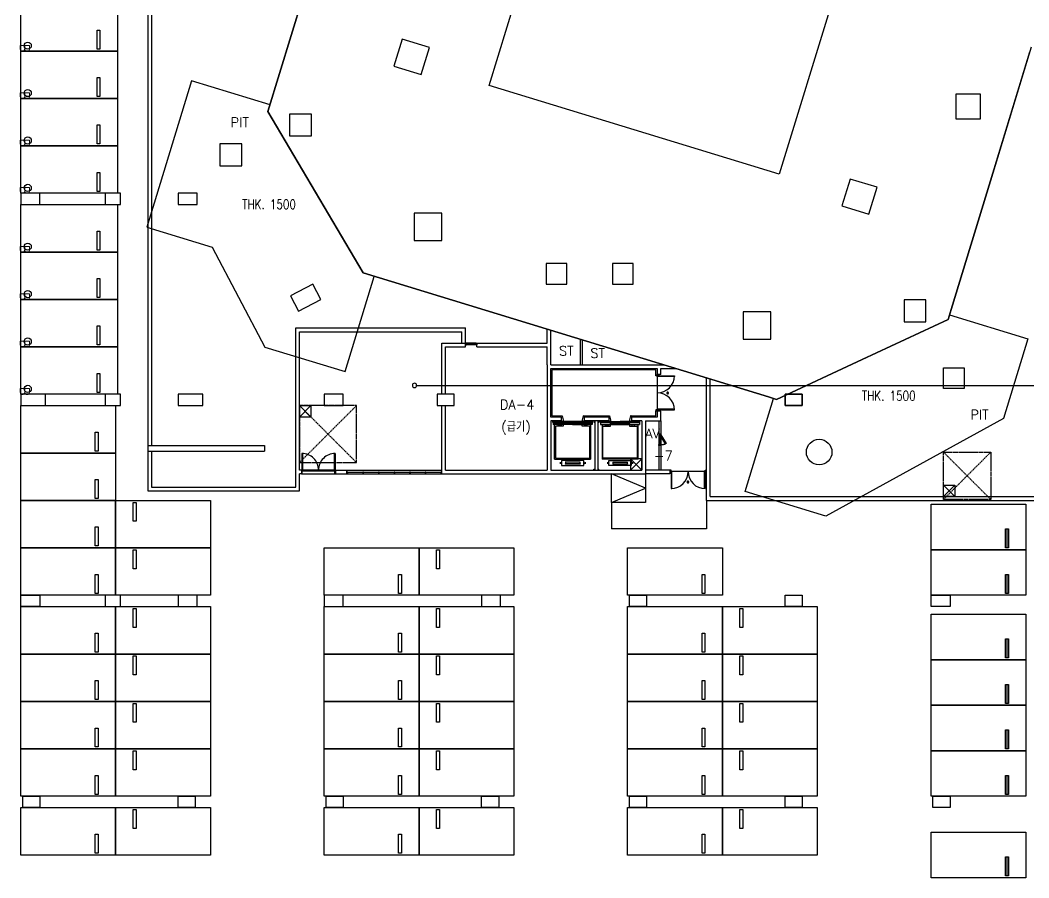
# Model space of a CAD drawing. Header units: millimetres. Extents: x -7575 to 416376, y 91125 to 341855.
# Drawn here: x 307527 to 360716, y 177425 to 222651 of the extents above; entities that cross this region are included whole.
import ezdxf
from ezdxf.enums import TextEntityAlignment as Align

# ---------------------------------------------------------------- set-up
doc = ezdxf.new("R2010")
doc.units = ezdxf.units.MM
doc.header["$LTSCALE"] = 600
doc.header["$MEASUREMENT"] = 0
doc.linetypes.add('HIDDEN', pattern=[2, 1, -1])
doc.linetypes.add('HIDDEN2', pattern=[0.188, 0.125, -0.063])
doc.layers.add('e-plan', color=9, linetype='CONTINUOUS')
doc.layers.add('e-room-box', color=7, linetype='CONTINUOUS')
doc.styles.add('GHS', font='romans.shx', dxfattribs={"width": 0.8, "bigfont": 'ghs.shx'})
doc.styles.add('kiahn', font='romans.shx', dxfattribs={"bigfont": 'cadhs.shx'})

msp = doc.modelspace()

# ---------------------------------------------------------------- linework, layer by layer
at = {"layer": 'e-plan'}
for p, q in [((332255.9, 219204.4), (337650.1, 236848.2)), ((352951, 232170.3), (347556.8, 214526.4)), ((320594.1, 217828.5), (324828.8, 231679.5)), ((324827.3, 231674.7), (320594.1, 217828.5)), ((314260, 228874.9), (314260, 200224.9)), ((314460, 228874.9), (314460, 200224.9)), ((307560.1, 221024.9), (307560.1, 223524.9)), ((312660.1, 223524.9), (312660.1, 221024.9)), ((311585.1, 221124.9), (311585.1, 222124.9)), ((311585.1, 222124.9), (311735.1, 222124.9)), ((311735.1, 222124.9), (311735.1, 221124.9)), ((307560.1, 218524.9), (307560.1, 221024.9)), ((307560.1, 221024.9), (312660.1, 221024.9)), ((312660.1, 221024.9), (307560.1, 221024.9)), ((311735.1, 221124.9), (311585.1, 221124.9)), ((312660.1, 221024.9), (312660.1, 218524.9)), ((360844.2, 221219.3), (358692.1, 214180)), ((358692.1, 214180), (360769.2, 220974.1)), ((311585.1, 218624.9), (311585.1, 219624.9)), ((311585.1, 219624.9), (311735.1, 219624.9)), ((311735.1, 219624.9), (311735.1, 218624.9)), ((316560.3, 219452), (314202.7, 211740.7)), ((320703.1, 218185.4), (316560.3, 219452)), ((347556.8, 214526.4), (332255.9, 219204.4)), ((311735.1, 218624.9), (311585.1, 218624.9)), ((307560.1, 216024.9), (307560.1, 218524.9)), ((307560.1, 218524.9), (312660.1, 218524.9)), ((312660.1, 218524.9), (307560.1, 218524.9)), ((312660.1, 218524.9), (312660.1, 216024.9)), ((320594.1, 217828.5), (325610.8, 209320.4)), ((325610.8, 209320.4), (320594.1, 217828.5)), ((311585.1, 216124.9), (311585.1, 217124.9)), ((311585.1, 217124.9), (311735.1, 217124.9)), ((311735.1, 217124.9), (311735.1, 216124.9)), ((307560.1, 213524.9), (307560.1, 216024.9)), ((307560.1, 216024.9), (312660.1, 216024.9)), ((312660.1, 216024.9), (307560.1, 216024.9)), ((311735.1, 216124.9), (311585.1, 216124.9)), ((312660.1, 216024.9), (312660.1, 213524.9)), ((311585.1, 213624.9), (311585.1, 214624.9)), ((311585.1, 214624.9), (311735.1, 214624.9)), ((311735.1, 214624.9), (311735.1, 213624.9)), ((356614.9, 207385.9), (358692.1, 214180)), ((358692.1, 214180), (356614.9, 207385.9)), ((312660.1, 213524.9), (307560.1, 213524.9)), ((311735.1, 213624.9), (311585.1, 213624.9)), ((307560.1, 210424.9), (307560.1, 212924.9)), ((307560.1, 212924.9), (312660.1, 212924.9)), ((312660.1, 212924.9), (312660.1, 210424.9)), ((314202.7, 211740.7), (317657.6, 210684.4)), ((311585.1, 210524.9), (311585.1, 211524.9)), ((311585.1, 211524.9), (311735.1, 211524.9)), ((311735.1, 211524.9), (311735.1, 210524.9)), ((317657.6, 210684.4), (320421.7, 205412.3)), ((312660.1, 210424.9), (307560.1, 210424.9)), ((307560.1, 207924.9), (307560.1, 210424.9)), ((307560.1, 210424.9), (312660.1, 210424.9)), ((311735.1, 210524.9), (311585.1, 210524.9)), ((312660.1, 210424.9), (312660.1, 207924.9)), ((324658.2, 204117.1), (326194.4, 209141.9)), ((325610.8, 209320.4), (336756.1, 205912.9)), ((336756.1, 205912.9), (325610.8, 209320.4)), ((311585.1, 208024.9), (311585.1, 209024.9)), ((311585.1, 209024.9), (311735.1, 209024.9)), ((311735.1, 209024.9), (311735.1, 208024.9)), ((322954.6, 208737.6, 0), (321780.3, 208113.2, 0)), ((323386.5, 207925.3, 0), (322954.6, 208737.6, 0)), ((311735.1, 208024.9), (311585.1, 208024.9)), ((321780.3, 208113.2, 0), (322212.2, 207300.9, 0)), ((312660.1, 207924.9), (307560.1, 207924.9)), ((307560.1, 205424.9), (307560.1, 207924.9)), ((307560.1, 207924.9), (312660.1, 207924.9)), ((312660.1, 207924.9), (312660.1, 205424.9)), ((322212.2, 207300.9, 0), (323386.5, 207925.3, 0)), ((356455.5, 206864.6), (356614.9, 207385.9)), ((356614.9, 207385.9), (356455.5, 206864.6)), ((356531.3, 207112.6, 0), (360662.2, 205849.7, 0)), ((311585.1, 205524.9), (311585.1, 206524.9)), ((311585.1, 206524.9), (311735.1, 206524.9)), ((311735.1, 206524.9), (311735.1, 205524.9)), ((322060, 206424.9), (331010, 206424.9)), ((322060, 198024.9), (322060, 206424.9)), ((331010, 205624.9), (331010, 206424.9)), ((351935, 204759.5), (356455.5, 206864.6)), ((356455.5, 206864.6), (351935, 204759.5)), ((322260, 206224.9), (330810, 206224.9)), ((322260, 198924.9), (322260, 206224.9)), ((330810, 205624.9), (330810, 206224.9)), ((335310, 205624.9), (335310, 206355)), ((335510, 204474.9), (335510, 206293.9)), ((336756.1, 205912.9), (346979.8, 202787.2)), ((346979.8, 202787.2), (336756.1, 205912.9)), ((360662.2, 205849.7, 0), (359377.3, 201647.1, 0)), ((312660.1, 205424.9), (307560.1, 205424.9)), ((307560.1, 202924.9), (307560.1, 205424.9)), ((307560.1, 205424.9), (312660.1, 205424.9)), ((311735.1, 205524.9), (311585.1, 205524.9)), ((312660.1, 205424.9), (312660.1, 202924.9)), ((320421.7, 205412.3), (324658.2, 204117.1)), ((329760, 202924.9), (329760, 205624.9)), ((329760, 205624.9), (331010, 205624.9)), ((329960, 202924.9), (329960, 205424.9)), ((329960, 205424.9), (331010, 205424.9)), ((331010, 205424.9), (331010, 205624.9)), ((331010, 205624.9), (331010, 205524.9)), ((331045, 205624.9), (331010, 205624.9)), ((331010, 205524.9), (331045, 205524.9)), ((331575, 205624.9), (331045, 205624.9)), ((331045, 205574.9), (331045, 205624.9)), ((331060, 205574.9), (331045, 205574.9)), ((331045, 205524.9), (331060, 205524.9)), ((331560, 205574.9), (331060, 205574.9)), ((331060, 205524.9), (331060, 205574.9)), ((331560, 205524.9), (331060, 205524.9)), ((331560, 205524.9), (331560, 205574.9)), ((331560, 205574.9), (331575, 205574.9)), ((331575, 205524.9), (331560, 205524.9)), ((331575, 205574.9), (331575, 205624.9)), ((331575, 205624.9), (331610, 205624.9)), ((331610, 205524.9), (331575, 205524.9)), ((331610, 205624.9), (335310, 205624.9)), ((331610, 205424.9), (331610, 205624.9)), ((331610, 205624.9), (331610, 205524.9)), ((331610, 205424.9), (335310, 205424.9)), ((335310, 204474.9), (335310, 205424.9)), ((337060, 205820), (337060, 204474.9)), ((337160, 205789.4), (337160, 204474.9)), ((335310, 204474.9), (335310, 198924.9)), ((335510, 204474.9), (341459.6, 204474.9)), ((335510, 201724.9), (335510, 204274.9)), ((335510, 204274.9), (341110.1, 204274.9)), ((341110.1, 204274.9), (341110.1, 203959.9)), ((341310.1, 204274.9), (342113.8, 204274.9)), ((341310.1, 203959.9), (341310.1, 204274.9)), ((347414.5, 202654.3), (351935, 204759.5)), ((351935, 204759.5), (347414.5, 202654.3)), ((311585.1, 203024.9), (311585.1, 204024.9)), ((311585.1, 204024.9), (311735.1, 204024.9)), ((311735.1, 204024.9), (311735.1, 203024.9)), ((341050.1, 204214.8), (335570, 204214.8)), ((335570, 204214.8), (335570, 201784.9)), ((341050.1, 203949.8), (341050.1, 204214.8)), ((341050.1, 203899.8), (341050.1, 203949.8)), ((341050.1, 203949.8), (341200.1, 203949.8)), ((341200.1, 203899.8), (341050.1, 203899.8)), ((341310.1, 203959.9), (341110.1, 203959.9)), ((341125.1, 203899.8), (341125.1, 202099.8)), ((341125.1, 203899.8), (342025.1, 203899.8)), ((341125.1, 203859.8), (341125.1, 203899.8)), ((342025.1, 203859.8), (341125.1, 203859.8)), ((341200.1, 203949.8), (341200.1, 203899.8)), ((342025.1, 203899.8), (342025.1, 203859.8)), ((343710.1, 197324.9), (343710.1, 203786.8)), ((343910.1, 197524.9), (343910.1, 203725.7)), ((312660.1, 202924.9), (307560.1, 202924.9)), ((311735.1, 203024.9), (311585.1, 203024.9)), ((345757.9, 197800.1, 0), (347256.8, 202702.5, 0)), ((346979.8, 202787.2), (347414.5, 202654.3)), ((347414.5, 202654.3), (346979.8, 202787.2)), ((307560.1, 199824.9), (307560.1, 202324.9)), ((307560.1, 202324.9), (312560.1, 202324.9)), ((312560.1, 202324.9), (312560.1, 199824.9)), ((322260, 202324.9), (322860, 201724.9)), ((322260, 201724.9), (322860, 202324.9)), ((322260, 201724.9), (322260, 202324.9)), ((322260, 202324.9), (322860, 202324.9)), ((322860, 202324.9), (322860, 201724.9)), ((329760, 198724.9), (329760, 202324.9)), ((329960, 198924.9), (329960, 202324.9)), ((342025.1, 202139.8), (341125.1, 202139.8)), ((341125.1, 202139.8), (341125.1, 202099.8)), ((342025.1, 202099.8), (342025.1, 202139.8)), ((322860, 201724.9), (322260, 201724.9)), ((336060, 201724.9), (335510, 201724.9)), ((335570, 201784.9), (336060.1, 201784.9)), ((336060, 201784.9), (336060, 201759.9)), ((336060, 201759.9), (336080, 201759.9)), ((336060, 201724.9), (336060, 201524.9)), ((336080, 201759.9), (336080, 201784.9)), ((336080, 201784.9), (336110, 201784.9)), ((336110, 201784.9), (336160, 201574.9)), ((337210, 201784.9), (337160, 201574.9)), ((337240, 201784.9), (337210, 201784.9)), ((337240, 201759.9), (337240, 201784.9)), ((337260, 201759.9), (337240, 201759.9)), ((337260, 201784.9), (337260, 201759.9)), ((337260, 201784.9), (338560, 201784.9)), ((338560, 201724.9), (337260, 201724.9)), ((337260, 201724.9), (337260, 201524.9)), ((338560, 201784.9), (338560, 201759.9)), ((338560, 201759.9), (338580, 201759.9)), ((338560, 201724.9), (338560, 201524.9)), ((338580, 201759.9), (338580, 201784.9)), ((338580, 201784.9), (338610, 201784.9)), ((338610, 201784.9), (338660, 201574.9)), ((339710, 201784.9), (339660, 201574.9)), ((339740, 201784.9), (339710, 201784.9)), ((339740, 201759.9), (339740, 201784.9)), ((339760, 201759.9), (339740, 201759.9)), ((339760, 201784.9), (339760, 201759.9)), ((339760.1, 201784.9), (341050.1, 201784.9)), ((339760.1, 201724.9), (339760.1, 201524.9)), ((341110.1, 201724.9), (339760.1, 201724.9)), ((341200.1, 202099.8), (341050.1, 202099.8)), ((341050.1, 202099.8), (341050.1, 202049.8)), ((341050.1, 201784.9), (341050.1, 202049.8)), ((341050.1, 202049.8), (341200.1, 202049.8)), ((341110.1, 202039.9), (341110.1, 201724.9)), ((341310.1, 202039.9), (341110.1, 202039.9)), ((341125.1, 202099.8), (342025.1, 202099.8)), ((341200.1, 202049.8), (341200.1, 202099.8)), ((341310.1, 202039.9), (341310.1, 202039.9)), ((341310.1, 201524.9), (341310.1, 202039.9)), ((359377.3, 201647.1, 0), (350008.1, 196500.7, 0)), ((335510, 201524.9), (335510, 198924.9)), ((336060.1, 201524.9), (335510, 201524.9)), ((337700, 201494.9), (335620, 201494.9)), ((335620, 201439.9), (335620, 201494.9)), ((335620, 201439.9), (337700, 201439.9)), ((335635, 201409.9), (337685, 201409.9)), ((335635, 201409.9), (335635, 201327.9)), ((337685, 201327.9), (335635, 201327.9)), ((335710, 199503.9), (335710, 201327.9)), ((335855, 201247.9), (335760, 201247.9)), ((335760, 201247.9), (335760, 199547.9)), ((336160, 201247.9), (335855, 201247.9)), ((335897.5, 201247.9), (335897.5, 201314.9)), ((335897.5, 201314.9), (336047.5, 201314.9)), ((336047.5, 201314.9), (336047.5, 201247.9)), ((336080, 201514.9), (336060, 201514.9)), ((336060, 201514.9), (336060, 201494.9)), ((336080, 201494.9), (336080, 201514.9)), ((336160, 201494.9), (336080, 201494.9)), ((336140, 201484.9), (336659, 201484.9)), ((336140, 201452.9), (336140, 201484.9)), ((336659, 201452.9), (336140, 201452.9)), ((336140, 201364.9), (336659, 201364.9)), ((336140, 201332.9), (336140, 201364.9)), ((336659, 201332.9), (336140, 201332.9)), ((336160, 201574.9), (336160, 201494.9)), ((336160, 201327.9), (336160, 201247.9)), ((336659, 201484.9), (336659, 201452.9)), ((336659, 201364.9), (336659, 201332.9)), ((337180, 201484.9), (336661, 201484.9)), ((336661, 201484.9), (336661, 201452.9)), ((336661, 201452.9), (337180, 201452.9)), ((337180, 201364.9), (336661, 201364.9)), ((336661, 201364.9), (336661, 201332.9)), ((336661, 201332.9), (337180, 201332.9)), ((337160, 201574.9), (337160, 201494.9)), ((337160, 201494.9), (337240, 201494.9)), ((337160, 201247.9), (337160, 201327.9)), ((337518.1, 201247.9), (337160, 201247.9)), ((337180, 201452.9), (337180, 201484.9)), ((337180, 201332.9), (337180, 201364.9)), ((337240, 201494.9), (337240, 201514.9)), ((337240, 201514.9), (337260, 201514.9)), ((337260, 201514.9), (337260, 201494.9)), ((338560.1, 201524.9), (337260.1, 201524.9)), ((337422.5, 201314.9), (337272.5, 201314.9)), ((337272.5, 201314.9), (337272.5, 201247.9)), ((337422.5, 201247.9), (337422.5, 201314.9)), ((337560, 201247.9), (337518.1, 201247.9)), ((337560, 199547.9), (337560, 201247.9)), ((337610, 201327.9), (337610, 199503.9)), ((337685, 201409.9), (337685, 201327.9)), ((337700, 201439.9), (337700, 201494.9)), ((337785, 201524.9), (337785, 201449.9)), ((337785, 201449.9), (337835, 201449.9)), ((337835, 201524.9), (337835, 198924.9)), ((337985, 201524.9), (337985, 198924.9)), ((337985, 201449.9), (338035, 201449.9)), ((338035, 201524.9), (338035, 201449.9)), ((338120, 201494.9), (340200, 201494.9)), ((338120, 201439.9), (338120, 201494.9)), ((340200, 201439.9), (338120, 201439.9)), ((340185, 201409.9), (338135, 201409.9)), ((338135, 201409.9), (338135, 201327.9)), ((338135, 201327.9), (340185, 201327.9)), ((338210, 201327.9), (338210, 199503.9)), ((338260, 199547.9), (338260, 201247.9)), ((338260, 201247.9), (338302, 201247.9)), ((338302, 201247.9), (338660, 201247.9)), ((338397.5, 201247.9), (338397.5, 201314.9)), ((338397.5, 201314.9), (338547.5, 201314.9)), ((338547.5, 201314.9), (338547.5, 201247.9)), ((338580, 201514.9), (338560, 201514.9)), ((338560, 201514.9), (338560, 201494.9)), ((338580, 201494.9), (338580, 201514.9)), ((338660, 201494.9), (338580, 201494.9)), ((338640, 201484.9), (339159, 201484.9)), ((338640, 201452.9), (338640, 201484.9)), ((339159, 201452.9), (338640, 201452.9)), ((338640, 201364.9), (339159, 201364.9)), ((338640, 201332.9), (338640, 201364.9)), ((339159, 201332.9), (338640, 201332.9)), ((338660, 201574.9), (338660, 201494.9)), ((338660, 201247.9), (338660, 201327.9)), ((339159, 201484.9), (339159, 201452.9)), ((339159, 201364.9), (339159, 201332.9)), ((339680, 201484.9), (339161, 201484.9)), ((339161, 201484.9), (339161, 201452.9)), ((339161, 201452.9), (339680, 201452.9)), ((339680, 201364.9), (339161, 201364.9)), ((339161, 201364.9), (339161, 201332.9)), ((339161, 201332.9), (339680, 201332.9)), ((339660, 201574.9), (339660, 201494.9)), ((339660, 201494.9), (339740, 201494.9)), ((339660, 201327.9), (339660, 201247.9)), ((339660, 201247.9), (339965, 201247.9)), ((339680, 201452.9), (339680, 201484.9)), ((339680, 201332.9), (339680, 201364.9)), ((339740, 201494.9), (339740, 201514.9)), ((339740, 201514.9), (339760, 201514.9)), ((339760, 201514.9), (339760, 201494.9)), ((340310, 201524.9), (339760.1, 201524.9)), ((339922.5, 201314.9), (339772.5, 201314.9)), ((339772.5, 201314.9), (339772.5, 201247.9)), ((339922.5, 201247.9), (339922.5, 201314.9)), ((339965, 201247.9), (340060, 201247.9)), ((340060, 201247.9), (340060, 199547.9)), ((340110, 199503.9), (340110, 201327.9)), ((340185, 201409.9), (340185, 201327.9)), ((340200, 201439.9), (340200, 201494.9)), ((340310, 201524.9), (340310, 198924.9)), ((340510, 201524.9), (340510, 198724.9)), ((340510, 201524.9), (341310.1, 201524.9)), ((341210, 201524.9), (341210, 200824.9)), ((341310, 201524.9), (341310, 200824.9)), ((311485.1, 199924.9), (311485.1, 200924.9)), ((311485.1, 200924.9), (311635.1, 200924.9)), ((311635.1, 200924.9), (311635.1, 199924.9)), ((341310.1, 200824.9), (341210.1, 200824.9)), ((341210.1, 200824.9), (341210.1, 200789.9)), ((341210.1, 200789.9), (341210.1, 200774.9)), ((341210.1, 200774.9), (341210.1, 200274.9)), ((341210.1, 200774.9), (341260.1, 200774.9)), ((341260.1, 200774.9), (341260.1, 200789.9)), ((341260.1, 200789.9), (341310.1, 200789.9)), ((341260.1, 200774.9), (341260.1, 200274.9)), ((341310.1, 200789.9), (341310.1, 200824.9)), ((341310.1, 200789.9), (341310.1, 200259.9)), ((314260, 200224.9), (320410, 200224.9)), ((314260, 200224.9), (314260, 199924.9)), ((320410, 200224.9), (320410, 199924.9)), ((341210, 200224.9), (341210, 198924.9)), ((341210.1, 200259.9), (341210.1, 200274.9)), ((341210.1, 200274.9), (341260.1, 200274.9)), ((341210.1, 200224.9), (341210.1, 200259.9)), ((341310.1, 200224.9), (341210.1, 200224.9)), ((341260.1, 200274.9), (341260.1, 200259.9)), ((341260.1, 200259.9), (341310.1, 200259.9)), ((341310, 200224.9), (341310, 198924.9)), ((341310.1, 200259.9), (341310.1, 200224.9)), ((307560.1, 197324.9), (307560.1, 199824.9)), ((307560.1, 199824.9), (312560.1, 199824.9)), ((312560.1, 199824.9), (307560.1, 199824.9)), ((311635.1, 199924.9), (311485.1, 199924.9)), ((312560.1, 199824.9), (312560.1, 197324.9)), ((314260, 199924.9), (314260, 197824.9)), ((314260, 199924.9), (320410, 199924.9)), ((314460, 199924.9), (314460, 198024.9)), ((322385, 199799.9), (322385, 198924.9)), ((322425, 199799.9), (322385, 199799.9)), ((322425, 198924.9), (322425, 199799.9)), ((324095, 198924.9), (324095, 199799.9)), ((324095, 199799.9), (324135, 199799.9)), ((324135, 199799.9), (324135, 198924.9)), ((335710, 199503.9), (337610, 199503.9)), ((335760, 199547.9), (337560, 199547.9)), ((340110, 199503.9), (338210, 199503.9)), ((340060, 199547.9), (338260, 199547.9)), ((340310, 198924.9), (339710, 199524.9)), ((340310, 199524.9), (339710, 198924.9)), ((340310, 199524.9), (339710, 199524.9)), ((339710, 199524.9), (339710, 198924.9)), ((340310, 198924.9), (340310, 199524.9)), ((335998, 199338.4), (335998, 199249.4)), ((336003.7, 199338.4), (335998, 199338.4)), ((336003.7, 199249.4), (335998, 199249.4)), ((336006.2, 199336), (336008.9, 199301.9)), ((336008.9, 199285.9), (336006.2, 199251.7)), ((336008.9, 199301.9), (336012.1, 199298.6)), ((336008.9, 199285.9), (336012.1, 199289.1)), ((336024.8, 199298.6), (336012.1, 199298.6)), ((336024.8, 199289.1), (336012.1, 199289.1)), ((336028, 199301.9), (336024.8, 199298.6)), ((336028, 199285.9), (336024.8, 199289.1)), ((336059, 199301.9), (336028, 199301.9)), ((336059, 199285.9), (336028, 199285.9)), ((336060, 199300.9), (336059, 199301.9)), ((336060, 199286.9), (336059, 199285.9)), ((336060, 199300.9), (336060, 199286.9)), ((337250, 199423.9), (336070, 199423.9)), ((336070, 199423.9), (336070, 199163.9)), ((336070, 199163.9), (337250, 199163.9)), ((337048, 199343.9), (336272, 199343.9)), ((336272, 199343.9), (336272, 199335.9)), ((337048, 199335.9), (336272, 199335.9)), ((337048, 199251.9), (336272, 199251.9)), ((336272, 199251.9), (336272, 199243.9)), ((337048, 199243.9), (336272, 199243.9)), ((336280, 199335.9), (336280, 199251.9)), ((337040, 199335.9), (337040, 199251.9)), ((337048, 199343.9), (337048, 199335.9)), ((337048, 199251.9), (337048, 199243.9)), ((337250, 199163.9), (337250, 199423.9)), ((337260, 199300.9), (337261, 199301.9)), ((337260, 199300.9), (337260, 199286.9)), ((337260, 199286.9), (337261, 199285.9)), ((337261, 199301.9), (337292, 199301.9)), ((337261, 199285.9), (337292, 199285.9)), ((337292, 199301.9), (337295.3, 199298.6)), ((337292, 199285.9), (337295.3, 199289.1)), ((337295.3, 199298.6), (337308, 199298.6)), ((337295.3, 199289.1), (337308, 199289.1)), ((337311.2, 199301.9), (337308, 199298.6)), ((337311.2, 199285.9), (337308, 199289.1)), ((337313.9, 199336), (337311.2, 199301.9)), ((337311.2, 199285.9), (337313.9, 199251.7)), ((337316.4, 199338.4), (337322, 199338.4)), ((337316.4, 199249.4), (337322, 199249.4)), ((337322, 199338.4), (337322, 199249.4)), ((337785, 198924.9), (337785, 198980.1)), ((337785, 198980.1), (337835, 198980.1)), ((337985, 198980.1), (338035, 198980.1)), ((338035, 198924.9), (338035, 198980.1)), ((338498, 199338.4), (338498, 199249.4)), ((338503.7, 199338.4), (338498, 199338.4)), ((338503.7, 199249.4), (338498, 199249.4)), ((338506.2, 199336), (338508.9, 199301.9)), ((338508.9, 199285.9), (338506.2, 199251.7)), ((338508.9, 199301.9), (338512.1, 199298.6)), ((338508.9, 199285.9), (338512.1, 199289.1)), ((338524.8, 199298.6), (338512.1, 199298.6)), ((338524.8, 199289.1), (338512.1, 199289.1)), ((338528, 199301.9), (338524.8, 199298.6)), ((338528, 199285.9), (338524.8, 199289.1)), ((338559, 199301.9), (338528, 199301.9)), ((338559, 199285.9), (338528, 199285.9)), ((338560, 199300.9), (338559, 199301.9)), ((338560, 199286.9), (338559, 199285.9)), ((338560, 199300.9), (338560, 199286.9)), ((338570, 199423.9), (339750, 199423.9)), ((338570, 199163.9), (338570, 199423.9)), ((339750, 199163.9), (338570, 199163.9)), ((338772, 199343.9), (339548, 199343.9)), ((338772, 199343.9), (338772, 199335.9)), ((338772, 199335.9), (339548, 199335.9)), ((338772, 199251.9), (339548, 199251.9)), ((338772, 199251.9), (338772, 199243.9)), ((338772, 199243.9), (339548, 199243.9)), ((338780, 199335.9), (338780, 199251.9)), ((339540, 199335.9), (339540, 199251.9)), ((339548, 199343.9), (339548, 199335.9)), ((339548, 199251.9), (339548, 199243.9)), ((339750, 199423.9), (339750, 199163.9)), ((339760, 199300.9), (339761, 199301.9)), ((339760, 199300.9), (339760, 199286.9)), ((339760, 199286.9), (339761, 199285.9)), ((339761, 199301.9), (339792, 199301.9)), ((339761, 199285.9), (339792, 199285.9)), ((339792, 199301.9), (339795.3, 199298.6)), ((339792, 199285.9), (339795.3, 199289.1)), ((339795.3, 199298.6), (339808, 199298.6)), ((339795.3, 199289.1), (339808, 199289.1)), ((339811.2, 199301.9), (339808, 199298.6)), ((339811.2, 199285.9), (339808, 199289.1)), ((339813.9, 199336), (339811.2, 199301.9)), ((339811.2, 199285.9), (339813.9, 199251.7)), ((339816.4, 199338.4), (339822, 199338.4)), ((339816.4, 199249.4), (339822, 199249.4)), ((339822, 199338.4), (339822, 199249.4)), ((311485.1, 197424.9), (311485.1, 198424.9)), ((311485.1, 198424.9), (311635.1, 198424.9)), ((311635.1, 198424.9), (311635.1, 197424.9)), ((322360, 198924.9), (322260, 198924.9)), ((322260, 197824.9), (322260, 198724.9)), ((322360, 198724.9), (322260, 198724.9)), ((322360, 198924.9), (322360, 198724.9)), ((322385, 198924.9), (322360, 198924.9)), ((322360, 198924.9), (322360, 198724.9)), ((322360, 198724.9), (324160, 198724.9)), ((322360, 198724.9), (322385, 198724.9)), ((324135, 198924.9), (322385, 198924.9)), ((322385, 198924.9), (322425, 198924.9)), ((322385, 198884.9), (322385, 198924.9)), ((322405, 198884.9), (322385, 198884.9)), ((322385, 198724.9), (322385, 198764.9)), ((322385, 198764.9), (322405, 198764.9)), ((322405, 198884.9), (324115, 198884.9)), ((322405, 198764.9), (322405, 198884.9)), ((324135, 198924.9), (324095, 198924.9)), ((324115, 198764.9), (324115, 198884.9)), ((324115, 198884.9), (324135, 198884.9)), ((324135, 198764.9), (324115, 198764.9)), ((324135, 198884.9), (324135, 198924.9)), ((324135, 198924.9), (324160, 198924.9)), ((324135, 198724.9), (324135, 198764.9)), ((324160, 198724.9), (324135, 198724.9)), ((324160, 198924.9), (324160, 198724.9)), ((324160, 198924.9), (324760, 198924.9)), ((324160, 198924.9), (324160, 198724.9)), ((324160, 198724.9), (324760, 198724.9)), ((324760, 198724.9), (324760, 198924.9)), ((324760, 198924.9), (329760, 198924.8)), ((324810, 198824.8), (324770, 198824.8)), ((324770, 198824.8), (324770, 198724.8)), ((324770, 198724.8), (324810, 198724.8)), ((324790, 198824.8), (329730, 198824.8)), ((324790, 198724.8), (329730, 198724.8)), ((324810, 198724.8), (324810, 198824.8)), ((325633.4, 198824.8), (325593.4, 198824.8)), ((325593.4, 198824.8), (325593.4, 198724.8)), ((325593.4, 198724.8), (325633.4, 198724.8)), ((325633.4, 198724.8), (325633.4, 198824.8)), ((326456.7, 198824.8), (326416.7, 198824.8)), ((326416.7, 198824.8), (326416.7, 198724.8)), ((326416.7, 198724.8), (326456.7, 198724.8)), ((326456.7, 198724.8), (326456.7, 198824.8)), ((327280, 198824.8), (327240, 198824.8)), ((327240, 198824.8), (327240, 198724.8)), ((327240, 198724.8), (327280, 198724.8)), ((327280, 198724.8), (327280, 198824.8)), ((328103.4, 198824.8), (328063.4, 198824.8)), ((328063.4, 198824.8), (328063.4, 198724.8)), ((328063.4, 198724.8), (328103.4, 198724.8)), ((328103.4, 198724.8), (328103.4, 198824.8)), ((328926.7, 198824.8), (328886.7, 198824.8)), ((328886.7, 198824.8), (328886.7, 198724.8)), ((328886.7, 198724.8), (328926.7, 198724.8)), ((328926.7, 198724.8), (328926.7, 198824.8)), ((329750, 198824.8), (329710, 198824.8)), ((329710, 198824.8), (329710, 198724.8)), ((329710, 198724.8), (329750, 198724.8)), ((329750, 198724.8), (329750, 198824.8)), ((329760, 198724.9), (335310.1, 198724.9)), ((329960, 198924.9), (335310, 198924.9)), ((335310, 198724.9), (340510, 198724.9)), ((335510, 198924.9), (340310, 198924.9)), ((340510, 197974.9), (338710, 198724.9)), ((338710, 198724.9), (340510, 198724.9)), ((338710, 197224.9), (338710, 198724.9)), ((339710, 198924.9), (340310, 198924.9)), ((341790.1, 198924.9), (340510, 198924.9)), ((340510, 198724.9), (340510, 197224.9)), ((341790.1, 198724.9), (340510.1, 198724.9)), ((341790.1, 198924.9), (341790.1, 198724.9)), ((341850.1, 198924.9), (341800.1, 198924.9)), ((341800.1, 198924.9), (341800.1, 198774.9)), ((341800.1, 198774.9), (341850.1, 198774.9)), ((341850.1, 198774.9), (341850.1, 198924.9)), ((343650.1, 198849.9), (341850.1, 198849.9)), ((341850.1, 198849.9), (341850.1, 197949.9)), ((341890.1, 198849.9), (341850.1, 198849.9)), ((341890.1, 197949.9), (341890.1, 198849.9)), ((343610.1, 197949.9), (343610.1, 198849.9)), ((343610.1, 198849.9), (343650.1, 198849.9)), ((343650.1, 198774.9), (343650.1, 198924.9)), ((343650.1, 198924.9), (343700.1, 198924.9)), ((343650.1, 198849.9), (343650.1, 197949.9)), ((343700.1, 198774.9), (343650.1, 198774.9)), ((343700.1, 198924.9), (343700.1, 198774.9)), ((314460, 198024.9), (322060, 198024.9)), ((338710, 197224.9), (340510, 197974.9)), ((341850.1, 197949.9), (341890.1, 197949.9)), ((343650.1, 197949.9), (343610.1, 197949.9)), ((356210, 198124.9), (356810, 197524.9)), ((356210, 197524.9), (356810, 198124.9)), ((356210, 197524.9), (356210, 198124.9)), ((356210, 198124.9), (356810, 198124.9)), ((356810, 198124.9), (356810, 197524.9)), ((311635.1, 197424.9), (311485.1, 197424.9)), ((314260, 197824.9), (322260, 197824.9)), ((343910.1, 197524.9), (363890, 197524.9)), ((350008.1, 196500.7, 0), (345757.9, 197800.1, 0)), ((356810, 197524.9), (356210, 197524.9)), ((312560.1, 197324.9), (307560.1, 197324.9)), ((307560.1, 194824.9), (307560.1, 197324.9)), ((307560.1, 197324.9), (312560.1, 197324.9)), ((312560.1, 197324.9), (312560.1, 194824.9)), ((312560.1, 194824.9), (312560.1, 197324.9)), ((312560.1, 197324.9), (317560.1, 197324.9)), ((313485.1, 197224.9), (313635.1, 197224.9)), ((313485.1, 196224.9), (313485.1, 197224.9)), ((313635.1, 197224.9), (313635.1, 196224.9)), ((317560.1, 197324.9), (317560.1, 194824.9)), ((338710, 197224.9), (338710, 195824.9)), ((340510, 197224.9), (338710, 197224.9)), ((343710.1, 197324.9), (363890, 197324.9)), ((343710.1, 197324.9), (343710.1, 195824.9)), ((355560.1, 194724.9), (355560.1, 197124.9)), ((355560.1, 197124.9), (360560.1, 197124.9)), ((360560.1, 197124.9), (360560.1, 194724.9)), ((311485.1, 194924.9), (311485.1, 195924.9)), ((311485.1, 195924.9), (311635.1, 195924.9)), ((311635.1, 195924.9), (311635.1, 194924.9)), ((313635.1, 196224.9), (313485.1, 196224.9)), ((343710.1, 195824.9), (338710, 195824.9)), ((359485.1, 194824.9), (359485.1, 195824.9)), ((359485.1, 195824.9), (359635.1, 195824.9)), ((359560.1, 195824.9), (359560.1, 194824.9)), ((359635.1, 195824.9), (359635.1, 194824.9)), ((307560.1, 192324.9), (307560.1, 194824.9)), ((307560.1, 194824.9), (312560.1, 194824.9)), ((312560.1, 194824.9), (307560.1, 194824.9)), ((311635.1, 194924.9), (311485.1, 194924.9)), ((312560.1, 194824.9), (312560.1, 192324.9)), ((317560.1, 194824.9), (312560.1, 194824.9)), ((312560.1, 192324.9), (312560.1, 194824.9)), ((312560.1, 194824.9), (317560.1, 194824.9)), ((313485.1, 194724.9), (313635.1, 194724.9)), ((313485.1, 193724.9), (313485.1, 194724.9)), ((313635.1, 194724.9), (313635.1, 193724.9)), ((317560.1, 194824.9), (317560.1, 192324.9)), ((323560.1, 192324.8), (323560.1, 194824.8)), ((323560.1, 194824.8), (328560.1, 194824.8)), ((328560.1, 194824.8), (328560.1, 192324.8)), ((328560.1, 192324.8), (328560.1, 194824.8)), ((328560.1, 194824.8), (333560.1, 194824.8)), ((329485.1, 194724.8), (329635.1, 194724.8)), ((329485.1, 193724.8), (329485.1, 194724.8)), ((329635.1, 194724.8), (329635.1, 193724.8)), ((333560.1, 194824.8), (333560.1, 192324.8)), ((339560.1, 192324.9), (339560.1, 194824.9)), ((339560.1, 194824.9), (344560.1, 194824.9)), ((344560.1, 194824.9), (344560.1, 192324.9)), ((355560.1, 192324.9), (355560.1, 194724.9)), ((355560.1, 194724.9), (360560.1, 194724.9)), ((360560.1, 194724.9), (355560.1, 194724.9)), ((359635.1, 194824.9), (359485.1, 194824.9)), ((360560.1, 194724.9), (360560.1, 192324.9)), ((313635.1, 193724.9), (313485.1, 193724.9)), ((329635.1, 193724.8), (329485.1, 193724.8)), ((311485.1, 192424.9), (311485.1, 193424.9)), ((311485.1, 193424.9), (311635.1, 193424.9)), ((311635.1, 193424.9), (311635.1, 192424.9)), ((327485.1, 192424.8), (327485.1, 193424.8)), ((327485.1, 193424.8), (327635.1, 193424.8)), ((327635.1, 193424.8), (327635.1, 192424.8)), ((343485.1, 192424.9), (343485.1, 193424.9)), ((343485.1, 193424.9), (343635.1, 193424.9)), ((343635.1, 193424.9), (343635.1, 192424.9)), ((359485.1, 192424.9), (359485.1, 193424.9)), ((359485.1, 193424.9), (359635.1, 193424.9)), ((359560.1, 193424.9), (359560.1, 192424.9)), ((359635.1, 193424.9), (359635.1, 192424.9)), ((312560.1, 192324.9), (307560.1, 192324.9)), ((311635.1, 192424.9), (311485.1, 192424.9)), ((317560.1, 192324.9), (312560.1, 192324.9)), ((328560.1, 192324.8), (323560.1, 192324.8)), ((327635.1, 192424.8), (327485.1, 192424.8)), ((333560.1, 192324.8), (328560.1, 192324.8)), ((344560.1, 192324.9), (339560.1, 192324.9)), ((343635.1, 192424.9), (343485.1, 192424.9)), ((360560.1, 192324.9), (355560.1, 192324.9)), ((359635.1, 192424.9), (359485.1, 192424.9)), ((307560.1, 189224.9), (307560.1, 191724.9)), ((307560.1, 191724.9), (312560.1, 191724.9)), ((312560.1, 191724.9), (312560.1, 189224.9)), ((312560.1, 189224.9), (312560.1, 191724.9)), ((312560.1, 191724.9), (317560.1, 191724.9)), ((313485.1, 191624.9), (313635.1, 191624.9)), ((313485.1, 190624.9), (313485.1, 191624.9)), ((313635.1, 191624.9), (313635.1, 190624.9)), ((317560.1, 191724.9), (317560.1, 189224.9)), ((323560.1, 189224.9), (323560.1, 191724.9)), ((323560.1, 191724.9), (328560.1, 191724.9)), ((328560.1, 191724.9), (328560.1, 189224.9)), ((328560.1, 189224.9), (328560.1, 191724.9)), ((328560.1, 191724.9), (333560.1, 191724.9)), ((329485.1, 191624.9), (329635.1, 191624.9)), ((329485.1, 190624.9), (329485.1, 191624.9)), ((329635.1, 191624.9), (329635.1, 190624.9)), ((333560.1, 191724.9), (333560.1, 189224.9)), ((339560.1, 189224.9), (339560.1, 191724.9)), ((339560.1, 191724.9), (344560.1, 191724.9)), ((344560.1, 191724.9), (344560.1, 189224.9)), ((344560.1, 189224.9), (344560.1, 191724.9)), ((344560.1, 191724.9), (349560.1, 191724.9)), ((345485.1, 191624.9), (345635.1, 191624.9)), ((345485.1, 190624.9), (345485.1, 191624.9)), ((345635.1, 191624.9), (345635.1, 190624.9)), ((349560.1, 191724.9), (349560.1, 189224.9)), ((355560.1, 188924.8), (355560.1, 191324.8)), ((355560.1, 191324.8), (360560.1, 191324.8)), ((360560.1, 191324.8), (360560.1, 188924.8)), ((313635.1, 190624.9), (313485.1, 190624.9)), ((329635.1, 190624.9), (329485.1, 190624.9)), ((345635.1, 190624.9), (345485.1, 190624.9)), ((311485.1, 189324.9), (311485.1, 190324.9)), ((311485.1, 190324.9), (311635.1, 190324.9)), ((311635.1, 190324.9), (311635.1, 189324.9)), ((327485.1, 189324.9), (327485.1, 190324.9)), ((327485.1, 190324.9), (327635.1, 190324.9)), ((327635.1, 190324.9), (327635.1, 189324.9)), ((343485.1, 189324.9), (343485.1, 190324.9)), ((343485.1, 190324.9), (343635.1, 190324.9)), ((343635.1, 190324.9), (343635.1, 189324.9)), ((359485.1, 189024.8), (359485.1, 190024.8)), ((359485.1, 190024.8), (359635.1, 190024.8)), ((359560.1, 190024.8), (359560.1, 189024.8)), ((359635.1, 190024.8), (359635.1, 189024.8)), ((307560.1, 186724.9), (307560.1, 189224.9)), ((307560.1, 189224.9), (312560.1, 189224.9)), ((312560.1, 189224.9), (307560.1, 189224.9)), ((311635.1, 189324.9), (311485.1, 189324.9)), ((312560.1, 189224.9), (312560.1, 186724.9)), ((317560.1, 189224.9), (312560.1, 189224.9)), ((312560.1, 186724.9), (312560.1, 189224.9)), ((312560.1, 189224.9), (317560.1, 189224.9)), ((313485.1, 189124.9), (313635.1, 189124.9)), ((313485.1, 188124.9), (313485.1, 189124.9)), ((313635.1, 189124.9), (313635.1, 188124.9)), ((317560.1, 189224.9), (317560.1, 186724.9)), ((323560.1, 186724.9), (323560.1, 189224.9)), ((323560.1, 189224.9), (328560.1, 189224.9)), ((328560.1, 189224.9), (323560.1, 189224.9)), ((327635.1, 189324.9), (327485.1, 189324.9)), ((328560.1, 189224.9), (328560.1, 186724.9)), ((333560.1, 189224.9), (328560.1, 189224.9)), ((328560.1, 186724.9), (328560.1, 189224.9)), ((328560.1, 189224.9), (333560.1, 189224.9)), ((329485.1, 189124.9), (329635.1, 189124.9)), ((329485.1, 188124.9), (329485.1, 189124.9)), ((329635.1, 189124.9), (329635.1, 188124.9)), ((333560.1, 189224.9), (333560.1, 186724.9)), ((339560.1, 186724.9), (339560.1, 189224.9)), ((339560.1, 189224.9), (344560.1, 189224.9)), ((344560.1, 189224.9), (339560.1, 189224.9)), ((343635.1, 189324.9), (343485.1, 189324.9)), ((344560.1, 189224.9), (344560.1, 186724.9)), ((349560.1, 189224.9), (344560.1, 189224.9)), ((344560.1, 186724.9), (344560.1, 189224.9)), ((344560.1, 189224.9), (349560.1, 189224.9)), ((345485.1, 189124.9), (345635.1, 189124.9)), ((345485.1, 188124.9), (345485.1, 189124.9)), ((345635.1, 189124.9), (345635.1, 188124.9)), ((349560.1, 189224.9), (349560.1, 186724.9)), ((355560.1, 186524.8), (355560.1, 188924.8)), ((355560.1, 188924.8), (360560.1, 188924.8)), ((360560.1, 188924.8), (355560.1, 188924.8)), ((359635.1, 189024.8), (359485.1, 189024.8)), ((360560.1, 188924.8), (360560.1, 186524.8)), ((311485.1, 186824.9), (311485.1, 187824.9)), ((311485.1, 187824.9), (311635.1, 187824.9)), ((311635.1, 187824.9), (311635.1, 186824.9)), ((313635.1, 188124.9), (313485.1, 188124.9)), ((327485.1, 186824.9), (327485.1, 187824.9)), ((327485.1, 187824.9), (327635.1, 187824.9)), ((327635.1, 187824.9), (327635.1, 186824.9)), ((329635.1, 188124.9), (329485.1, 188124.9)), ((343485.1, 186824.9), (343485.1, 187824.9)), ((343485.1, 187824.9), (343635.1, 187824.9)), ((343635.1, 187824.9), (343635.1, 186824.9)), ((345635.1, 188124.9), (345485.1, 188124.9)), ((359485.1, 186624.8), (359485.1, 187624.8)), ((359485.1, 187624.8), (359635.1, 187624.8)), ((359560.1, 187624.8), (359560.1, 186624.8)), ((359635.1, 187624.8), (359635.1, 186624.8)), ((307560.1, 184224.9), (307560.1, 186724.9)), ((307560.1, 186724.9), (312560.1, 186724.9)), ((312560.1, 186724.9), (307560.1, 186724.9)), ((311635.1, 186824.9), (311485.1, 186824.9)), ((312560.1, 186724.9), (312560.1, 184224.9)), ((317560.1, 186724.9), (312560.1, 186724.9)), ((312560.1, 184224.9), (312560.1, 186724.9)), ((312560.1, 186724.9), (317560.1, 186724.9)), ((317560.1, 186724.9), (317560.1, 184224.9)), ((323560.1, 184224.9), (323560.1, 186724.9)), ((323560.1, 186724.9), (328560.1, 186724.9)), ((328560.1, 186724.9), (323560.1, 186724.9)), ((327635.1, 186824.9), (327485.1, 186824.9)), ((328560.1, 186724.9), (328560.1, 184224.9)), ((333560.1, 186724.9), (328560.1, 186724.9)), ((328560.1, 184224.9), (328560.1, 186724.9)), ((328560.1, 186724.9), (333560.1, 186724.9)), ((333560.1, 186724.9), (333560.1, 184224.9)), ((339560.1, 184224.9), (339560.1, 186724.9)), ((339560.1, 186724.9), (344560.1, 186724.9)), ((344560.1, 186724.9), (339560.1, 186724.9)), ((343635.1, 186824.9), (343485.1, 186824.9)), ((344560.1, 186724.9), (344560.1, 184224.9)), ((349560.1, 186724.9), (344560.1, 186724.9)), ((344560.1, 184224.9), (344560.1, 186724.9)), ((344560.1, 186724.9), (349560.1, 186724.9)), ((349560.1, 186724.9), (349560.1, 184224.9)), ((313485.1, 186624.9), (313635.1, 186624.9)), ((313485.1, 185624.9), (313485.1, 186624.9)), ((313635.1, 186624.9), (313635.1, 185624.9)), ((329485.1, 186624.9), (329635.1, 186624.9)), ((329485.1, 185624.9), (329485.1, 186624.9)), ((329635.1, 186624.9), (329635.1, 185624.9)), ((345485.1, 186624.9), (345635.1, 186624.9)), ((345485.1, 185624.9), (345485.1, 186624.9)), ((345635.1, 186624.9), (345635.1, 185624.9)), ((355560.1, 184124.9), (355560.1, 186524.9)), ((355560.1, 186524.9), (360560.1, 186524.9)), ((360560.1, 186524.8), (355560.1, 186524.8)), ((359635.1, 186624.8), (359485.1, 186624.8)), ((360560.1, 186524.9), (360560.1, 184124.9)), ((311485.1, 184324.9), (311485.1, 185324.9)), ((311485.1, 185324.9), (311635.1, 185324.9)), ((311635.1, 185324.9), (311635.1, 184324.9)), ((313635.1, 185624.9), (313485.1, 185624.9)), ((327485.1, 184324.9), (327485.1, 185324.9)), ((327485.1, 185324.9), (327635.1, 185324.9)), ((327635.1, 185324.9), (327635.1, 184324.9)), ((329635.1, 185624.9), (329485.1, 185624.9)), ((343485.1, 184324.9), (343485.1, 185324.9)), ((343485.1, 185324.9), (343635.1, 185324.9)), ((343635.1, 185324.9), (343635.1, 184324.9)), ((345635.1, 185624.9), (345485.1, 185624.9)), ((359485.1, 184224.9), (359485.1, 185224.9)), ((359485.1, 185224.9), (359635.1, 185224.9)), ((359560.1, 185224.9), (359560.1, 184224.9)), ((359635.1, 185224.9), (359635.1, 184224.9)), ((307560.1, 181724.9), (307560.1, 184224.9)), ((307560.1, 184224.9), (312560.1, 184224.9)), ((312560.1, 184224.9), (307560.1, 184224.9)), ((311635.1, 184324.9), (311485.1, 184324.9)), ((312560.1, 184224.9), (312560.1, 181724.9)), ((317560.1, 184224.9), (312560.1, 184224.9)), ((312560.1, 181724.9), (312560.1, 184224.9)), ((312560.1, 184224.9), (317560.1, 184224.9)), ((313485.1, 184124.9), (313635.1, 184124.9)), ((313485.1, 183124.9), (313485.1, 184124.9)), ((313635.1, 184124.9), (313635.1, 183124.9)), ((317560.1, 184224.9), (317560.1, 181724.9)), ((323560.1, 181724.9), (323560.1, 184224.9)), ((323560.1, 184224.9), (328560.1, 184224.9)), ((328560.1, 184224.9), (323560.1, 184224.9)), ((327635.1, 184324.9), (327485.1, 184324.9)), ((328560.1, 184224.9), (328560.1, 181724.9)), ((333560.1, 184224.9), (328560.1, 184224.9)), ((328560.1, 181724.9), (328560.1, 184224.9)), ((328560.1, 184224.9), (333560.1, 184224.9)), ((329485.1, 184124.9), (329635.1, 184124.9)), ((329485.1, 183124.9), (329485.1, 184124.9)), ((329635.1, 184124.9), (329635.1, 183124.9)), ((333560.1, 184224.9), (333560.1, 181724.9)), ((339560.1, 181724.9), (339560.1, 184224.9)), ((339560.1, 184224.9), (344560.1, 184224.9)), ((344560.1, 184224.9), (339560.1, 184224.9)), ((343635.1, 184324.9), (343485.1, 184324.9)), ((344560.1, 184224.9), (344560.1, 181724.9)), ((349560.1, 184224.9), (344560.1, 184224.9)), ((344560.1, 181724.9), (344560.1, 184224.9)), ((344560.1, 184224.9), (349560.1, 184224.9)), ((345485.1, 184124.9), (345635.1, 184124.9)), ((345485.1, 183124.9), (345485.1, 184124.9)), ((345635.1, 184124.9), (345635.1, 183124.9)), ((349560.1, 184224.9), (349560.1, 181724.9)), ((355560.1, 181724.9), (355560.1, 184124.9)), ((355560.1, 184124.9), (360560.1, 184124.9)), ((360560.1, 184124.9), (355560.1, 184124.9)), ((359635.1, 184224.9), (359485.1, 184224.9)), ((360560.1, 184124.9), (360560.1, 181724.9)), ((313635.1, 183124.9), (313485.1, 183124.9)), ((329635.1, 183124.9), (329485.1, 183124.9)), ((345635.1, 183124.9), (345485.1, 183124.9)), ((311485.1, 181824.9), (311485.1, 182824.9)), ((311485.1, 182824.9), (311635.1, 182824.9)), ((311635.1, 182824.9), (311635.1, 181824.9)), ((327485.1, 181824.9), (327485.1, 182824.9)), ((327485.1, 182824.9), (327635.1, 182824.9)), ((327635.1, 182824.9), (327635.1, 181824.9)), ((343485.1, 181824.9), (343485.1, 182824.9)), ((343485.1, 182824.9), (343635.1, 182824.9)), ((343635.1, 182824.9), (343635.1, 181824.9)), ((359485.1, 181824.9), (359485.1, 182824.9)), ((359485.1, 182824.9), (359635.1, 182824.9)), ((359560.1, 182824.9), (359560.1, 181824.9)), ((359635.1, 182824.9), (359635.1, 181824.9)), ((312560.1, 181724.9), (307560.1, 181724.9)), ((311635.1, 181824.9), (311485.1, 181824.9)), ((317560.1, 181724.9), (312560.1, 181724.9)), ((328560.1, 181724.9), (323560.1, 181724.9)), ((327635.1, 181824.9), (327485.1, 181824.9)), ((333560.1, 181724.9), (328560.1, 181724.9)), ((344560.1, 181724.9), (339560.1, 181724.9)), ((343635.1, 181824.9), (343485.1, 181824.9)), ((349560.1, 181724.9), (344560.1, 181724.9)), ((360560.1, 181724.9), (355560.1, 181724.9)), ((359635.1, 181824.9), (359485.1, 181824.9)), ((307560.1, 178624.9), (307560.1, 181124.9)), ((307560.1, 181124.9), (312560.1, 181124.9)), ((312560.1, 181124.9), (312560.1, 178624.9)), ((312560.1, 178624.9), (312560.1, 181124.9)), ((312560.1, 181124.9), (317560.1, 181124.9)), ((313485.1, 181024.9), (313635.1, 181024.9)), ((313485.1, 180024.9), (313485.1, 181024.9)), ((313635.1, 181024.9), (313635.1, 180024.9)), ((317560.1, 181124.9), (317560.1, 178624.9)), ((323560.1, 178624.9), (323560.1, 181124.9)), ((323560.1, 181124.9), (328560.1, 181124.9)), ((328560.1, 181124.9), (328560.1, 178624.9)), ((328560.1, 178624.9), (328560.1, 181124.9)), ((328560.1, 181124.9), (333560.1, 181124.9)), ((329485.1, 181024.9), (329635.1, 181024.9)), ((329485.1, 180024.9), (329485.1, 181024.9)), ((329635.1, 181024.9), (329635.1, 180024.9)), ((333560.1, 181124.9), (333560.1, 178624.9)), ((339560.1, 178624.9), (339560.1, 181124.9)), ((339560.1, 181124.9), (344560.1, 181124.9)), ((344560.1, 181124.9), (344560.1, 178624.9)), ((344560.1, 178624.9), (344560.1, 181124.9)), ((344560.1, 181124.9), (349560.1, 181124.9)), ((345485.1, 181024.9), (345635.1, 181024.9)), ((345485.1, 180024.9), (345485.1, 181024.9)), ((345635.1, 181024.9), (345635.1, 180024.9)), ((349560.1, 181124.9), (349560.1, 178624.9)), ((313635.1, 180024.9), (313485.1, 180024.9)), ((329635.1, 180024.9), (329485.1, 180024.9)), ((345635.1, 180024.9), (345485.1, 180024.9)), ((355560.1, 177424.9), (355560.1, 179824.9)), ((355560.1, 179824.9), (360560.1, 179824.9)), ((360560.1, 179824.9), (360560.1, 177424.9)), ((311485.1, 178724.9), (311485.1, 179724.9)), ((311485.1, 179724.9), (311635.1, 179724.9)), ((311635.1, 179724.9), (311635.1, 178724.9)), ((327485.1, 178724.9), (327485.1, 179724.9)), ((327485.1, 179724.9), (327635.1, 179724.9)), ((327635.1, 179724.9), (327635.1, 178724.9)), ((343485.1, 178724.9), (343485.1, 179724.9)), ((343485.1, 179724.9), (343635.1, 179724.9)), ((343635.1, 179724.9), (343635.1, 178724.9)), ((311635.1, 178724.9), (311485.1, 178724.9)), ((327635.1, 178724.9), (327485.1, 178724.9)), ((343635.1, 178724.9), (343485.1, 178724.9)), ((312560.1, 178624.9), (307560.1, 178624.9)), ((317560.1, 178624.9), (312560.1, 178624.9)), ((328560.1, 178624.9), (323560.1, 178624.9)), ((333560.1, 178624.9), (328560.1, 178624.9)), ((344560.1, 178624.9), (339560.1, 178624.9)), ((349560.1, 178624.9), (344560.1, 178624.9)), ((359485.1, 177524.9), (359485.1, 178524.9)), ((359485.1, 178524.9), (359635.1, 178524.9)), ((359560.1, 178524.9), (359560.1, 177524.9)), ((359635.1, 178524.9), (359635.1, 177524.9)), ((360560.1, 177424.9), (355560.1, 177424.9)), ((359635.1, 177524.9), (359485.1, 177524.9))]:
    msp.add_line(p, q, dxfattribs=at)
at = {"layer": 'e-plan', "ltscale": 0.5}
for p, q in [((327671.1, 221651.8), (327232.5, 220217.3)), ((329105.6, 221213.2), (327671.1, 221651.8)), ((328667, 219778.8), (329105.6, 221213.2)), ((327232.5, 220217.3), (328667, 219778.8)), ((358170, 218744.9), (356870, 218744.9)), ((356870, 218744.9), (356870, 217444.9)), ((358170, 217444.9), (358170, 218744.9)), ((322885, 217699.9), (321735, 217699.9)), ((321735, 217699.9), (321735, 216549.9)), ((322885, 216549.9), (322885, 217699.9)), ((356870, 217444.9), (358170, 217444.9)), ((321735, 216549.9), (322885, 216549.9)), ((319210, 216124.9), (318060, 216124.9)), ((318060, 216124.9), (318060, 214974.9)), ((319210, 214974.9), (319210, 216124.9)), ((318060, 214974.9), (319210, 214974.9)), ((351295.8, 214272.2), (350863.1, 212856.8)), ((352711.1, 213839.4), (351295.8, 214272.2)), ((352278.4, 212424.1), (352711.1, 213839.4)), ((308560, 213524.9), (307560, 213524.9)), ((307560, 213524.9), (307560, 212924.9)), ((308560, 212924.9), (308560, 213524.9)), ((312810, 213524.9), (312010, 213524.9)), ((312010, 213524.9), (312010, 212924.9)), ((312810, 212924.9), (312810, 213524.9)), ((316860, 213524.9), (315860, 213524.9)), ((315860, 213524.9), (315860, 212924.9)), ((316860, 213524.9), (315860, 213524.9)), ((315860, 213524.9), (315860, 212924.9)), ((316860, 212924.9), (316860, 213524.9)), ((316860, 212924.9), (316860, 213524.9)), ((307560, 212924.9), (308560, 212924.9)), ((312010, 212924.9), (312810, 212924.9)), ((315860, 212924.9), (316860, 212924.9)), ((315860, 212924.9), (316860, 212924.9)), ((350863.1, 212856.8), (352278.4, 212424.1)), ((329760, 212474.9), (328310, 212474.9)), ((328310, 212474.9), (328310, 211024.9)), ((329760, 211024.9), (329760, 212474.9)), ((328310, 211024.9), (329760, 211024.9)), ((336360, 209824.9), (335260, 209824.9)), ((335260, 209824.9), (335260, 208724.9)), ((336360, 208724.9), (336360, 209824.9)), ((339860, 209824.9), (338760, 209824.9)), ((338760, 209824.9), (338760, 208724.9)), ((339860, 208724.9), (339860, 209824.9)), ((335260, 208724.9), (336360, 208724.9)), ((338760, 208724.9), (339860, 208724.9)), ((354135, 207899.9), (354135, 206749.9)), ((355285, 207899.9), (354135, 207899.9)), ((355285, 206749.9), (355285, 207899.9)), ((347110, 207274.9), (345660, 207274.9)), ((345660, 207274.9), (345660, 205824.9)), ((347110, 205824.9), (347110, 207274.9)), ((354135, 206749.9), (355285, 206749.9)), ((345660, 205824.9), (347110, 205824.9)), ((356210, 204324.9), (357310, 204324.9)), ((356210, 203224.9), (356210, 204324.9)), ((357310, 204324.9), (357310, 203224.9)), ((357310, 203224.9), (356210, 203224.9)), ((308860.1, 202924.9), (307560.1, 202924.9)), ((307560.1, 202924.9), (307560.1, 202324.9)), ((308860.1, 202324.9), (308860.1, 202924.9)), ((312810, 202924.9), (312010, 202924.9)), ((312010, 202924.9), (312010, 202324.9)), ((312810, 202324.9), (312810, 202924.9)), ((317160, 202924.9), (315860, 202924.9)), ((315860, 202924.9), (315860, 202324.9)), ((317160, 202324.9), (317160, 202924.9)), ((324560, 202924.9), (323560, 202924.9)), ((323560, 202924.9), (323560, 202324.9)), ((324560, 202324.9), (324560, 202924.9)), ((330410.1, 202924.9), (329510.1, 202924.9)), ((329510.1, 202924.9), (329510.1, 202324.9)), ((330410.1, 202324.9), (330410.1, 202924.9)), ((348760, 202924.9), (347860, 202924.9)), ((347860, 202924.9), (347860, 202324.9)), ((347860, 202324.9), (347860, 202924.9)), ((347860, 202924.9), (348760, 202924.9)), ((348760, 202324.9), (348760, 202924.9)), ((348760, 202924.9), (348760, 202324.9)), ((307560.1, 202324.9), (308860.1, 202324.9)), ((312010, 202324.9), (312810, 202324.9)), ((315860, 202324.9), (317160, 202324.9)), ((323560, 202324.9), (324560, 202324.9)), ((329510.1, 202324.9), (330410.1, 202324.9)), ((347860, 202324.9), (348760, 202324.9)), ((348760, 202324.9), (347860, 202324.9)), ((307560, 191724.9), (307560, 192324.9)), ((307560, 192324.9), (308560, 192324.9)), ((308560, 192324.9), (308560, 191724.9)), ((312810, 192324.9), (312010, 192324.9)), ((312010, 192324.9), (312010, 191724.9)), ((312810, 191724.9), (312810, 192324.9)), ((316860, 192324.9), (315860, 192324.9)), ((315860, 192324.9), (315860, 191724.9)), ((316860, 191724.9), (316860, 192324.9)), ((324560, 192324.9), (323560, 192324.9)), ((323560, 192324.9), (323560, 191724.9)), ((324560, 191724.9), (324560, 192324.9)), ((332860, 192324.9), (331860, 192324.9)), ((331860, 192324.9), (331860, 191724.9)), ((332860, 191724.9), (332860, 192324.9)), ((339660, 191724.9), (339660, 192324.9)), ((339660, 192324.9), (340560, 192324.9)), ((340560, 192324.9), (340560, 191724.9)), ((347860, 191724.9), (347860, 192324.9)), ((347860, 192324.9), (348760, 192324.9)), ((348760, 192324.9), (348760, 191724.9)), ((355560, 191724.9), (355560, 192324.9)), ((355560, 192324.9), (356560, 192324.9)), ((356560, 192324.9), (356560, 191724.9)), ((308560, 191724.9), (307560, 191724.9)), ((312010, 191724.9), (312810, 191724.9)), ((315860, 191724.9), (316860, 191724.9)), ((323560, 191724.9), (324560, 191724.9)), ((331860, 191724.9), (332860, 191724.9)), ((340560, 191724.9), (339660, 191724.9)), ((348760, 191724.9), (347860, 191724.9)), ((356560, 191724.9), (355560, 191724.9)), ((307660, 181124.9), (307660, 181724.9)), ((307660, 181724.9), (308560, 181724.9)), ((308560, 181724.9), (308560, 181124.9)), ((315860, 181124.9), (315860, 181724.9)), ((315860, 181724.9), (316760, 181724.9)), ((316760, 181724.9), (316760, 181124.9)), ((323660, 181124.9), (323660, 181724.9)), ((323660, 181724.9), (324560, 181724.9)), ((324560, 181724.9), (324560, 181124.9)), ((331860, 181124.9), (331860, 181724.9)), ((331860, 181724.9), (332760, 181724.9)), ((332760, 181724.9), (332760, 181124.9)), ((339660, 181124.9), (339660, 181724.9)), ((339660, 181724.9), (340560, 181724.9)), ((340560, 181724.9), (340560, 181124.9)), ((347860, 181124.9), (347860, 181724.9)), ((347860, 181724.9), (348760, 181724.9)), ((348760, 181724.9), (348760, 181124.9)), ((355660, 181124.9), (355660, 181724.9)), ((355660, 181724.9), (356560, 181724.9)), ((356560, 181724.9), (356560, 181124.9)), ((308560, 181124.9), (307660, 181124.9)), ((316760, 181124.9), (315860, 181124.9)), ((324560, 181124.9), (323660, 181124.9)), ((332760, 181124.9), (331860, 181124.9)), ((340560, 181124.9), (339660, 181124.9)), ((348760, 181124.9), (347860, 181124.9)), ((356560, 181124.9), (355660, 181124.9))]:
    msp.add_line(p, q, dxfattribs=at)
at = {"layer": 'e-plan', "linetype": 'HIDDEN2', "ltscale": 0.5}
for p, q in [((325260, 202324.9), (322260, 199324.9)), ((322260, 202324.9), (325260, 199324.9)), ((325260, 202324.9), (322260, 202324.9)), ((322260, 202324.9), (322260, 199324.9)), ((325260, 199324.9), (325260, 202324.9)), ((358710, 197375), (356210, 199875)), ((356210, 197375), (358710, 199875)), ((356210, 197375), (356210, 199875)), ((356210, 199875), (358710, 199875)), ((358710, 199875), (358710, 197375)), ((322260, 199324.9), (325260, 199324.9)), ((358710, 197375), (356210, 197375))]:
    msp.add_line(p, q, dxfattribs=at)
at = {"layer": 'e-plan', "linetype": 'HIDDEN'}
for p, q in [((341272.7, 200775.6), (341310.1, 200789.9)), ((341557.9, 200308.2), (341272.7, 200775.6)), ((341310.1, 200789.9), (341595.9, 200320.8)), ((341595.9, 200320.8), (341557.9, 200308.2))]:
    msp.add_line(p, q, dxfattribs=at)
at = {"layer": 'e-plan'}
for centre in [(307925.3, 221306.4), (307925.3, 218806.4), (307925.3, 216306.4), (307925.3, 213806.4), (307925.3, 210706.4), (307925.3, 208206.4), (307925.3, 205706.4), (307925.3, 203206.4)]:
    msp.add_circle(centre, 189.2, dxfattribs=at)
at = {"layer": 'e-plan', "ltscale": 0.5}
msp.add_circle((349660, 199874.9), 675, dxfattribs=at)
at = {"layer": 'e-plan'}
for centre, radius, start, end in [((341125.1, 203899.8), 900, 270, 360), ((341125.1, 202099.8), 900, 360, 90), ((341675.1, 202993), 50, 30.00009, 210.00009), ((341675.1, 202993), 50, 210.00009, 30.00009), ((322385, 198924.9), 875, 359.99988, 90.00003), ((324135, 198924.9), 875, 89.99997, 180.00012), ((336003.7, 199335.9), 2.5, 3.40934, 90), ((336003.7, 199251.9), 2.5, 270, 356.59066), ((337316.4, 199335.9), 2.5, 90, 176.59066), ((337316.4, 199251.9), 2.5, 183.40934, 270), ((338503.7, 199335.9), 2.5, 3.40934, 90), ((338503.7, 199251.9), 2.5, 270, 356.59066), ((339816.4, 199335.9), 2.5, 90, 176.59066), ((339816.4, 199251.9), 2.5, 183.40934, 270), ((341850.1, 198849.9), 900, 270, 0), ((343650.1, 198849.9), 900, 180, 270), ((342743.2, 198299.9), 50, 120.00009, 300.00009), ((342743.2, 198299.9), 50, 300.00009, 120.00009)]:
    msp.add_arc(centre, radius, start, end, dxfattribs=at)
at = {"layer": 'e-plan', "linetype": 'HIDDEN'}
msp.add_arc((341052.8, 202239.1), 1995.8, 277.40519, 284.65844, dxfattribs=at)
at = {"layer": 'e-plan'}
for p in [(325613.4, 198724.8), (326436.7, 198724.8), (327260, 198724.8), (328083.4, 198724.8), (328906.7, 198724.8)]:
    msp.add_point(p, dxfattribs=at)
at = {"layer": 'e-room-box'}
msp.add_line((328433.5, 203391.3), (366422.6, 203391.3), dxfattribs=at)
for start, end in [(0, 180), (180, 0)]:
    msp.add_arc((328321, 203391.3), 112.5, start, end, dxfattribs=at)

# ---------------------------------------------------------------- texts
at = {"layer": 'e-plan', "style": 'kiahn', "text_generation_flag": 4}
for p in [(308026.7, 221405.6), (308026.7, 218905.6), (308026.7, 216405.6), (308026.7, 213905.6), (308026.7, 210805.6), (308026.7, 208305.6), (308026.7, 205805.6), (308026.7, 203305.6)]:
    msp.add_text('B', height=500, rotation=270, dxfattribs=at).set_placement(p)
at = {"layer": 'e-plan', "style": 'kiahn'}
for s, p in [('PIT', (319591.2, 217014.9)), ('DA-4', (334644.2, 202129.2)), ('PIT', (358598.3, 201597.8)), ('(급기)', (334457.1, 200960.6))]:
    msp.add_text(s, height=500, dxfattribs=at).set_placement(p, align=Align.RIGHT)
at = {"layer": 'e-plan', "style": 'GHS', "width": 0.8}
for p in [(319239.8, 212691.8), (351918.1, 202596.5)]:
    msp.add_text('THK. 1500', height=500, dxfattribs=at).set_placement(p)
at = {"layer": 'e-plan', "style": 'kiahn'}
for s, p in [('ST', (336328, 205212.2)), ('ST', (337982.3, 205096.2)), ('AV', (340867.8, 200856.7)), ('-7', (341440, 199685.5))]:
    msp.add_text(s, height=500, dxfattribs=at).set_placement(p, align=Align.MIDDLE_CENTER)

doc.saveas('drawing.dxf')
